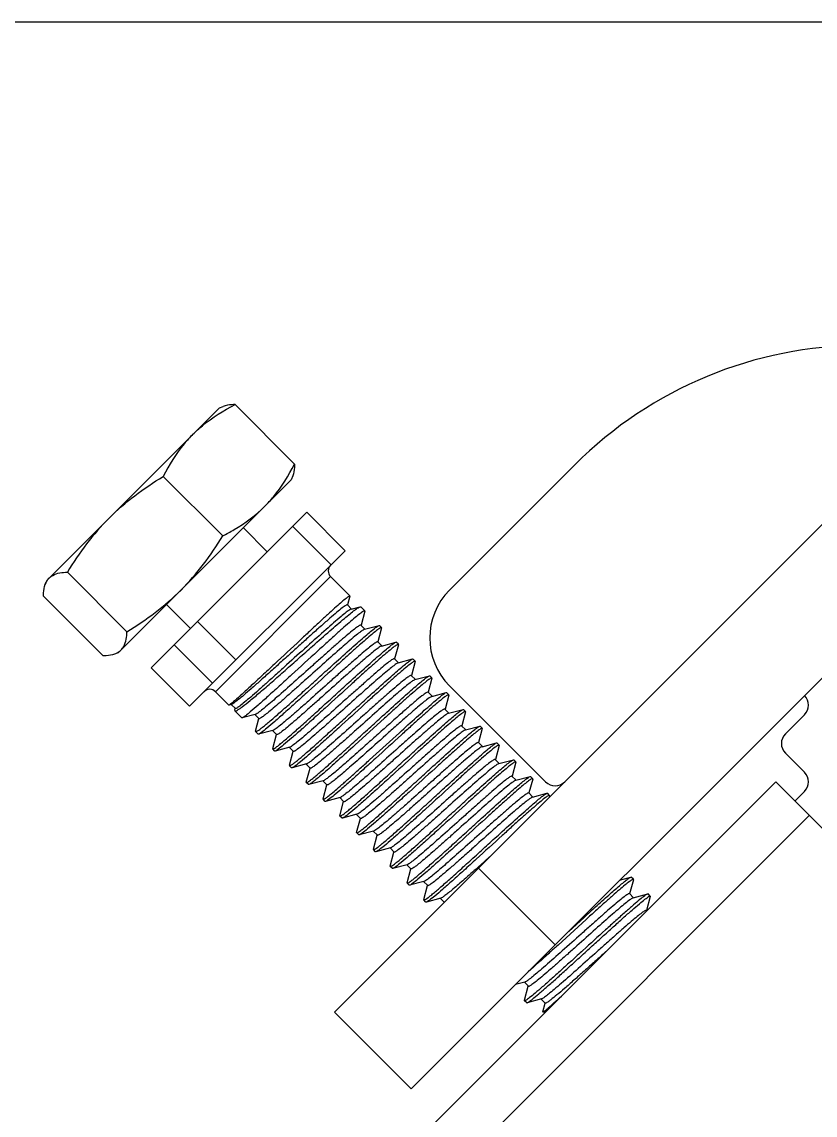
# Model space of a CAD drawing. Extents: x 27938 to 1507990, y 110129 to 923079.
# Drawn here: x 672576 to 673054, y 368879 to 369538 of the extents above; entities that cross this region are included whole.
import ezdxf

# ---------------------------------------------------------------- set-up
doc = ezdxf.new("R2010")
doc.units = 0
doc.header["$LTSCALE"] = 1000
doc.header["$MEASUREMENT"] = 0
doc.layers.add('BZ', color=2, linetype='Continuous')

msp = doc.modelspace()

# ---------------------------------------------------------------- linework, layer by layer
for p, q in [((672591.12, 369201.14), (672695.2, 369305.22)), ((672695.2, 369305.22), (672697.57, 369306.08)), ((672704.64, 369307.15), (672740.5, 369271.3)), ((672909.59, 369270.96), (672833.99, 369195.37)), ((672739.43, 369264.22), (672738.57, 369261.85)), ((673092.95, 369269.29), (672764.59, 368940.93)), ((672634.48, 369157.77), (672738.57, 369261.85)), ((672661.34, 369263.85), (672697.2, 369227.99)), ((672747.84, 369242.22), (672654.12, 369148.49)), ((672747.84, 369242.22), (672770.97, 369219.09)), ((672709.65, 369232.94), (672724.11, 369218.48)), ((672739.39, 369233.77), (672762.52, 369210.64)), ((672677.25, 369125.36), (672770.97, 369219.09)), ((672603.6, 369206.11), (672639.46, 369170.26)), ((672591.12, 369201.14), (672590.25, 369198.77)), ((672762.27, 369203.45), (672692.89, 369134.06)), ((672773.89, 369191.84), (672762.27, 369203.45)), ((672589.18, 369191.69), (672625.04, 369155.83)), ((672773.9, 369191.69), (672772.46, 369186.35)), ((672773.9, 369191.69), (672773.89, 369191.84)), ((672663.4, 369186.68), (672677.85, 369172.22)), ((672772.37, 369186.37), (672774.83, 369183.91)), ((672774.63, 369183.86), (672780.08, 369185.31)), ((672780.08, 369185.31), (672780.44, 369185.28)), ((672782.86, 369182.86), (672780.44, 369185.28)), ((672782.88, 369182.62), (672780.61, 369174.2)), ((672782.88, 369182.62), (672782.86, 369182.86)), ((672810.85, 368894.67), (673100.01, 369183.83)), ((672682, 369176.37), (672705.13, 369153.24)), ((672780.52, 369174.22), (672782.98, 369171.77)), ((672782.77, 369171.71), (672791.47, 369174.03)), ((672792.99, 369172.5), (672790.73, 369164.07)), ((672791.47, 369174.03), (672791.71, 369174.01)), ((672792.98, 369172.75), (672791.71, 369174.01)), ((672792.99, 369172.5), (672792.98, 369172.75)), ((672668, 369162.37), (672691.13, 369139.24)), ((672790.64, 369164.1), (672793.09, 369161.64)), ((672792.88, 369161.59), (672801.59, 369163.91)), ((672803.11, 369162.38), (672800.85, 369153.95)), ((672801.59, 369163.91), (672801.83, 369163.89)), ((672803.1, 369162.63), (672801.83, 369163.89)), ((672803.11, 369162.38), (672803.1, 369162.63)), ((672632.12, 369156.91), (672634.48, 369157.77)), ((672800.76, 369153.98), (672803.21, 369151.52)), ((672803, 369151.47), (672811.71, 369153.79)), ((672813.23, 369152.26), (672810.97, 369143.83)), ((672811.71, 369153.79), (672811.95, 369153.77)), ((672813.22, 369152.51), (672811.95, 369153.77)), ((672813.23, 369152.26), (672813.22, 369152.51)), ((672654.12, 369148.49), (672677.25, 369125.36)), ((672810.88, 369143.86), (672813.33, 369141.4)), ((672813.12, 369141.35), (672821.83, 369143.67)), ((672823.35, 369142.15), (672821.09, 369133.71)), ((672821.83, 369143.67), (672822.07, 369143.65)), ((672823.33, 369142.39), (672822.07, 369143.65)), ((672823.35, 369142.15), (672823.33, 369142.39)), ((672700.92, 369126.02), (672692.89, 369134.06)), ((672821, 369133.74), (672823.45, 369131.29)), ((672823.24, 369131.23), (672831.95, 369133.55)), ((672831.95, 369133.55), (672832.19, 369133.53)), ((672833.45, 369132.27), (672832.19, 369133.53)), ((672833.99, 369137.55), (672891.82, 369079.72)), ((672701.02, 369126.02), (672700.92, 369126.02)), ((672702.55, 369126.43), (672701.02, 369126.02)), ((672704.83, 369123.92), (672702.36, 369126.38)), ((672833.47, 369132.03), (672831.21, 369123.59)), ((672833.47, 369132.03), (672833.45, 369132.27)), ((672704.47, 369122.9), (672704.75, 369123.94)), ((672704.47, 369122.9), (672704.5, 369122.44)), ((672708.71, 369118.23), (672704.5, 369122.44)), ((672716.8, 369120.34), (672708.91, 369118.22)), ((672719.04, 369117.83), (672716.59, 369120.28)), ((672831.12, 369123.62), (672833.57, 369121.17)), ((672833.36, 369121.11), (672833.23, 369121.07)), ((672833.36, 369121.11), (672842.07, 369123.43)), ((672843.59, 369121.91), (672841.33, 369113.48)), ((672842.07, 369123.43), (672842.31, 369123.41)), ((672843.57, 369122.15), (672842.31, 369123.41)), ((672843.59, 369121.91), (672843.57, 369122.15)), ((673047.94, 369120.2), (673036.38, 369108.63)), ((672708.91, 369118.22), (672708.71, 369118.23)), ((672716.94, 369110.28), (672718.95, 369117.85)), ((672794.83, 369118.16), (672776.89, 369101.83)), ((672841.24, 369113.5), (672843.69, 369111.05)), ((672843.48, 369110.99), (672852.19, 369113.31)), ((672852.19, 369113.31), (672852.43, 369113.29)), ((672853.69, 369112.03), (672852.43, 369113.29)), ((672716.94, 369110.28), (672716.96, 369109.98)), ((672718.53, 369108.42), (672716.96, 369109.98)), ((672727.47, 369110.73), (672718.77, 369108.4)), ((672729.71, 369108.22), (672727.26, 369110.68)), ((672727.37, 369099.8), (672729.62, 369108.25)), ((672785.75, 369092.98), (672803.69, 369109.3)), ((672853.71, 369111.79), (672851.45, 369103.36)), ((672853.71, 369111.79), (672853.69, 369112.03)), ((672727.37, 369099.8), (672727.39, 369099.56)), ((672728.65, 369098.3), (672727.39, 369099.56)), ((672737.58, 369100.61), (672728.89, 369098.28)), ((672739.83, 369098.1), (672737.37, 369100.56)), ((672737.78, 369100.68), (672737.58, 369100.61)), ((672851.35, 369103.38), (672853.81, 369100.93)), ((672853.6, 369100.87), (672862.31, 369103.19)), ((672863.83, 369101.67), (672861.57, 369093.24)), ((672862.31, 369103.19), (672862.55, 369103.17)), ((672863.81, 369101.91), (672862.55, 369103.17)), ((672863.83, 369101.67), (672863.81, 369101.91)), ((672728.89, 369098.28), (672728.65, 369098.3)), ((672737.49, 369089.68), (672739.74, 369098.13)), ((672861.47, 369093.26), (672863.93, 369090.81)), ((672863.72, 369090.75), (672872.43, 369093.07)), ((672872.43, 369093.07), (672872.67, 369093.05)), ((672873.93, 369091.79), (672872.67, 369093.05)), ((673036.38, 369097.07), (673047.94, 369085.5)), ((672737.49, 369089.68), (672737.51, 369089.44)), ((672738.77, 369088.18), (672737.51, 369089.44)), ((672739.01, 369088.16), (672738.77, 369088.18)), ((672747.7, 369090.49), (672739.01, 369088.16)), ((672749.95, 369087.99), (672747.49, 369090.44)), ((672747.61, 369079.56), (672749.86, 369088.01)), ((672873.95, 369091.55), (672871.68, 369083.12)), ((672873.95, 369091.55), (672873.93, 369091.79)), ((670453.31, 366502.44), (673030.58, 369079.7)), ((672757.82, 369080.38), (672749.13, 369078.04)), ((672760.07, 369077.87), (672757.61, 369080.32)), ((672871.59, 369083.14), (672874.05, 369080.69)), ((672873.84, 369080.63), (672882.55, 369082.95)), ((672884.07, 369081.43), (672881.8, 369073)), ((672882.55, 369082.95), (672882.79, 369082.93)), ((672884.05, 369081.67), (672882.79, 369082.93)), ((673267.66, 368842.63), (673030.58, 369079.7)), ((672747.61, 369079.56), (672747.62, 369079.32)), ((672748.89, 369078.06), (672747.62, 369079.32)), ((672749.13, 369078.04), (672748.89, 369078.06)), ((672757.73, 369069.44), (672759.97, 369077.89)), ((673047.94, 369073.94), (673042.14, 369068.14)), ((672757.73, 369069.44), (672757.74, 369069.2)), ((672759.01, 369067.94), (672757.74, 369069.2)), ((672759.25, 369067.92), (672759.01, 369067.94)), ((672767.94, 369070.26), (672759.25, 369067.92)), ((672770.18, 369067.75), (672767.73, 369070.2)), ((672767.85, 369059.32), (672770.09, 369067.77)), ((672881.71, 369073.02), (672884.17, 369070.57)), ((672883.96, 369070.51), (672883.69, 369070.42)), ((672883.96, 369070.51), (672892.67, 369072.83)), ((672892.67, 369072.83), (672892.91, 369072.82)), ((672894.17, 369071.55), (672892.91, 369072.82)), ((672894.19, 369071.31), (672893.9, 369070.24)), ((672894.19, 369071.31), (672894.17, 369071.55)), ((672778.06, 369060.14), (672769.37, 369057.8)), ((672780.3, 369057.63), (672777.85, 369060.08)), ((670473.55, 366482.2), (673050.82, 369059.47)), ((672767.85, 369059.32), (672767.86, 369059.08)), ((672769.12, 369057.82), (672767.86, 369059.08)), ((672769.37, 369057.8), (672769.12, 369057.82)), ((672777.96, 369049.2), (672780.21, 369057.65)), ((672777.96, 369049.2), (672777.98, 369048.96)), ((672779.24, 369047.7), (672777.98, 369048.96)), ((672779.49, 369047.68), (672779.24, 369047.7)), ((672788.18, 369050.02), (672779.49, 369047.68)), ((672790.42, 369047.51), (672787.97, 369049.96)), ((672788.08, 369039.08), (672790.33, 369047.53)), ((672788.08, 369039.08), (672788.1, 369038.84)), ((672789.36, 369037.58), (672788.1, 369038.84)), ((672789.61, 369037.56), (672789.36, 369037.58)), ((672798.3, 369039.9), (672789.61, 369037.56)), ((672800.54, 369037.39), (672798.09, 369039.84)), ((672798.2, 369028.97), (672800.45, 369037.41)), ((672798.54, 369039.99), (672798.3, 369039.9)), ((672798.2, 369028.97), (672798.22, 369028.72)), ((672799.48, 369027.46), (672798.22, 369028.72)), ((672799.72, 369027.45), (672799.48, 369027.46)), ((672808.42, 369029.78), (672799.72, 369027.45)), ((672810.66, 369027.27), (672808.21, 369029.72)), ((672808.32, 369018.85), (672810.57, 369027.29)), ((672897.58, 368981.4), (672851.32, 369027.66)), ((672936.66, 369020.48), (672937.9, 369020.81)), ((672937.9, 369020.81), (672943.26, 369022.24)), ((672944.78, 369020.72), (672942.52, 369012.28)), ((672943.26, 369022.24), (672943.5, 369022.22)), ((672944.76, 369020.96), (672943.5, 369022.22)), ((672944.78, 369020.72), (672944.76, 369020.96)), ((672808.32, 369018.85), (672808.34, 369018.61)), ((672809.6, 369017.34), (672808.34, 369018.61)), ((672809.84, 369017.33), (672809.6, 369017.34)), ((672818.54, 369019.66), (672809.84, 369017.33)), ((672820.78, 369017.15), (672818.33, 369019.6)), ((672818.44, 369008.73), (672820.69, 369017.18)), ((672818.44, 369008.73), (672818.46, 369008.49)), ((672819.72, 369007.22), (672818.46, 369008.49)), ((672819.96, 369007.21), (672819.72, 369007.22)), ((672828.66, 369009.54), (672819.96, 369007.21)), ((672830.8, 369007.14), (672828.45, 369009.48)), ((672942.43, 369012.31), (672944.88, 369009.86)), ((672944.67, 369009.8), (672953.38, 369012.12)), ((672954.9, 369010.6), (672952.64, 369002.16)), ((672953.38, 369012.12), (672953.22, 369012.06)), ((672953.62, 369012.1), (672953.38, 369012.12)), ((672954.88, 369010.84), (672953.62, 369012.1)), ((672954.88, 369010.84), (672954.9, 369010.6)), ((672916.26, 368996.73), (672899.35, 368981.33)), ((672905.76, 368989.58), (672915, 368997.99)), ((672899.35, 368981.33), (672898.4, 368980.47)), ((672879.25, 368958.95), (672873.61, 368957.43)), ((672881.5, 368956.44), (672879.04, 368958.89)), ((672879.16, 368948.01), (672881.4, 368956.46)), ((672879.17, 368947.77), (672879.16, 368948.01)), ((672889.37, 368948.83), (672880.68, 368946.49)), ((672891.61, 368946.32), (672889.16, 368948.77)), ((672889.57, 368948.9), (672889.37, 368948.83)), ((672880.44, 368946.51), (672879.17, 368947.77)), ((672880.44, 368946.51), (672880.68, 368946.49)), ((672890.12, 368941.05), (672891.52, 368946.34)), ((672810.85, 368894.67), (672764.59, 368940.93)), ((672890.12, 368941.05), (672890.17, 368940.93)), ((672891.8, 368940.93), (672890.17, 368940.93))]:
    msp.add_line(p, q)
for centre, radius, start, end in [((673083.06, 369097.49), 245.33, 90.00863, 135), ((672765.74, 369206.92), 4.91, 135, 225), ((672862.9, 369166.46), 40.89, 135, 225), ((672689.42, 369130.59), 4.91, 45, 135), ((673042.16, 369125.98), 8.18, 315, 45), ((673042.16, 369102.85), 8.18, 135, 225), ((672897.6, 369085.5), 8.18, 225, 315), ((673042.16, 369079.72), 8.18, 315, 45), ((669916.11, 372319.76), 4410.06, 311.71931, 311.84456), ((674786.63, 366938.83), 2782.65, 132.07356, 132.2686)]:
    msp.add_arc(centre, radius, start, end)
for points, knots in [([(672679.24, 369289.26), (672681.06, 369291.08), (672688.75, 369298.08), (672697.69, 369303.6), (672704.64, 369307.15)], [0, 0, 0, 0, 0.248254, 1, 1, 1, 1]), ([(672704.64, 369307.15), (672703.99, 369307.15), (672701.58, 369307.05), (672699.16, 369306.66), (672697.5, 369306.06)], [0, 0, 0, 0, 0.270862, 1, 1, 1, 1]), ([(672679.24, 369289.26), (672677.41, 369287.43), (672670.41, 369279.74), (672664.89, 369270.8), (672661.34, 369263.85)], [0, 0, 0, 0, 0.248254, 1, 1, 1, 1]), ([(672722.6, 369245.89), (672724.43, 369247.71), (672731.43, 369255.4), (672736.95, 369264.34), (672740.5, 369271.3)], [0, 0, 0, 0, 0.248254, 1, 1, 1, 1]), ([(672740.5, 369271.3), (672740.49, 369270.64), (672740.4, 369268.23), (672740.01, 369265.81), (672739.41, 369264.16)], [0, 0, 0, 0, 0.270862, 1, 1, 1, 1]), ([(672697.2, 369227.99), (672699.53, 369229.18), (672708.65, 369234.14), (672717.12, 369240.4), (672722.6, 369245.89)], [0, 0, 0, 0, 0.25305, 1, 1, 1, 1]), ([(672592.64, 369202.66), (672593.25, 369203.27), (672596.43, 369205.62), (672600.57, 369206.07), (672603.6, 369206.11)], [0, 0, 0, 0, 0.22235, 1, 1, 1, 1]), ([(672589.18, 369191.69), (672589.19, 369192.34), (672589.29, 369194.75), (672589.68, 369197.18), (672590.28, 369198.83)], [0, 0, 0, 0, 0.270862, 1, 1, 1, 1]), ([(672590.28, 369198.83), (672590.41, 369199.2), (672590.98, 369200.59), (672591.85, 369201.87), (672592.64, 369202.66)], [0, 0, 0, 0, 0.261173, 1, 1, 1, 1]), ([(672773.89, 369191.84), (672773.83, 369191.89), (672773.53, 369191.77), (672773.13, 369191.52), (672772.41, 369191.01), (672771.03, 369189.92), (672768.75, 369187.98), (672765.43, 369185.05), (672761.36, 369181.37), (672756.65, 369177.05), (672751.43, 369172.21), (672747.8, 369168.83), (672745.92, 369167.07)], [0, 0, 0, 0, 0.005961, 0.020019, 0.042763, 0.074169, 0.16218, 0.281779, 0.42973, 0.601989, 0.793845, 1, 1, 1, 1]), ([(672772.37, 369186.37), (672772.3, 369186.44), (672771.89, 369186.34), (672771.34, 369186.02), (672770.39, 369185.41), (672768.6, 369184.06), (672765.68, 369181.68), (672761.49, 369178.09), (672756.45, 369173.66), (672750.75, 369168.57), (672744.6, 369163.03), (672738.2, 369157.24), (672731.8, 369151.44), (672725.6, 369145.84), (672719.82, 369140.66), (672714.65, 369136.08), (672710.26, 369132.29), (672706.8, 369129.36), (672704.35, 369127.53), (672703.06, 369126.57), (672702.55, 369126.43)], [0, 0, 0, 0, 0.003403, 0.010859, 0.022763, 0.03908, 0.084361, 0.145013, 0.218706, 0.302631, 0.393625, 0.488307, 0.583205, 0.674888, 0.760095, 0.835845, 0.89954, 0.949057, 0.982826, 1, 1, 1, 1]), ([(672751.4, 369161.59), (672754.86, 369164.66), (672761.21, 369170.25), (672768.75, 369176.77), (672773.77, 369180.9), (672776.52, 369183.08), (672778.52, 369184.49), (672779.63, 369185.19), (672780.08, 369185.31)], [0, 0, 0, 0, 0.372718, 0.681061, 0.801832, 0.896452, 0.962849, 1, 1, 1, 1]), ([(672773.82, 369183.46), (672773.08, 369183), (672771.3, 369181.66), (672766.52, 369177.77), (672758.7, 369170.9), (672747.79, 369161.11), (672737.83, 369152.08), (672729.74, 369144.77), (672724.05, 369139.65), (672718.87, 369135.04), (672714.36, 369131.1), (672710.66, 369127.95), (672708.1, 369125.88), (672706.54, 369124.73), (672705.72, 369124.2), (672705.24, 369123.93), (672704.89, 369123.85), (672704.83, 369123.92)], [0, 0, 0, 0, 0.028596, 0.073027, 0.202674, 0.370878, 0.554611, 0.644603, 0.729354, 0.806116, 0.872445, 0.926278, 0.966, 0.980209, 0.990539, 0.997006, 1, 1, 1, 1]), ([(672782.86, 369182.86), (672782.8, 369182.92), (672782.48, 369182.86), (672782.04, 369182.61), (672781.29, 369182.13), (672779.87, 369181.08), (672777.54, 369179.2), (672774.16, 369176.32), (672770.03, 369172.69), (672765.27, 369168.43), (672759.99, 369163.65), (672756.32, 369160.31), (672754.42, 369158.57)], [0, 0, 0, 0, 0.00672, 0.021093, 0.043999, 0.075491, 0.163523, 0.283007, 0.430749, 0.60272, 0.794233, 1, 1, 1, 1]), ([(672774.63, 369183.86), (672774.58, 369183.85), (672774.3, 369183.74), (672774.03, 369183.59), (672773.82, 369183.46)], [0, 0, 0, 0, 0.181453, 1, 1, 1, 1]), ([(672780.52, 369174.22), (672780.46, 369174.28), (672780.12, 369174.23), (672779.29, 369173.79), (672777.56, 369172.59), (672774.91, 369170.48), (672771.39, 369167.53), (672767.14, 369163.87), (672762.3, 369159.6), (672757.01, 369154.9), (672749.58, 369148.26), (672740.54, 369140.14), (672730.75, 369131.46), (672723.8, 369125.44), (672719.6, 369122.11), (672718.05, 369120.98), (672717.41, 369120.62)], [0, 0, 0, 0, 0.003326, 0.010207, 0.036006, 0.077506, 0.133409, 0.201849, 0.280515, 0.366741, 0.457609, 0.640942, 0.80605, 0.931108, 0.973278, 1, 1, 1, 1]), ([(672763.14, 369149.85), (672766.62, 369152.99), (672771.63, 369157.51), (672778.02, 369163.18), (672782.06, 369166.71), (672785.45, 369169.6), (672788.13, 369171.81), (672790.03, 369173.2), (672791.06, 369173.92), (672791.47, 369174.03)], [0, 0, 0, 0, 0.377224, 0.54287, 0.687753, 0.808376, 0.901881, 0.966123, 1, 1, 1, 1]), ([(672792.98, 369172.75), (672792.92, 369172.81), (672792.6, 369172.74), (672791.82, 369172.31), (672790.17, 369171.14), (672787.65, 369169.1), (672784.25, 369166.22), (672780.12, 369162.6), (672775.34, 369158.35), (672770.06, 369153.59), (672766.38, 369150.25), (672764.47, 369148.52)], [0, 0, 0, 0, 0.006764, 0.021168, 0.075586, 0.163643, 0.283139, 0.43087, 0.602811, 0.794278, 1, 1, 1, 1]), ([(672636.01, 369159.29), (672636.62, 369159.9), (672638.97, 369163.09), (672639.42, 369167.23), (672639.46, 369170.26)], [0, 0, 0, 0, 0.22235, 1, 1, 1, 1]), ([(672745.92, 369167.07), (672740.69, 369162.19), (672732.98, 369154.96), (672722.98, 369145.61), (672716.27, 369139.37), (672710.54, 369134.1), (672706.5, 369130.46), (672703.95, 369128.24), (672702.62, 369127.12), (672701.7, 369126.43), (672701.21, 369126.07), (672701.02, 369126.02)], [0, 0, 0, 0, 0.352343, 0.521286, 0.674411, 0.804337, 0.904804, 0.942423, 0.971006, 0.990237, 1, 1, 1, 1]), ([(672781.86, 369171.26), (672781.16, 369170.83), (672779.5, 369169.6), (672775.12, 369166.08), (672768.03, 369159.92), (672758.18, 369151.18), (672749.19, 369143.11), (672741.87, 369136.56), (672736.71, 369131.97), (672731.99, 369127.82), (672727.87, 369124.27), (672724.45, 369121.42), (672721.9, 369119.39), (672720.24, 369118.24), (672719.43, 369117.81), (672719.11, 369117.77), (672719.04, 369117.83)], [0, 0, 0, 0, 0.02987, 0.074864, 0.204049, 0.370755, 0.553129, 0.642736, 0.727349, 0.804209, 0.870824, 0.925059, 0.965214, 0.990129, 0.996773, 1, 1, 1, 1]), ([(672782.77, 369171.71), (672782.71, 369171.7), (672782.39, 369171.58), (672782.1, 369171.41), (672781.86, 369171.26)], [0, 0, 0, 0, 0.180154, 1, 1, 1, 1]), ([(672632.18, 369156.93), (672632.55, 369157.06), (672633.94, 369157.64), (672635.22, 369158.5), (672636.01, 369159.29)], [0, 0, 0, 0, 0.261173, 1, 1, 1, 1]), ([(672704.5, 369122.44), (672704.62, 369122.33), (672705.21, 369122.44), (672706.04, 369122.91), (672707.42, 369123.78), (672710.02, 369125.69), (672714.22, 369129.06), (672720.18, 369134.1), (672727.22, 369140.21), (672735, 369147.06), (672743.13, 369154.27), (672748.64, 369159.16), (672751.4, 369161.59)], [0, 0, 0, 0, 0.007718, 0.024092, 0.050069, 0.085552, 0.183385, 0.312896, 0.467567, 0.639554, 0.820094, 1, 1, 1, 1]), ([(672790.64, 369164.1), (672790.57, 369164.16), (672790.22, 369164.1), (672789.35, 369163.63), (672787.53, 369162.36), (672784.76, 369160.14), (672781.06, 369157.03), (672776.63, 369153.19), (672771.58, 369148.74), (672766.09, 369143.86), (672758.47, 369137.03), (672750.91, 369130.26), (672743.67, 369123.83), (672738.9, 369119.66), (672734.81, 369116.18), (672731.56, 369113.47), (672729.22, 369111.76), (672727.97, 369110.87), (672727.47, 369110.73)], [0, 0, 0, 0, 0.003454, 0.01069, 0.03788, 0.081592, 0.14037, 0.212137, 0.294327, 0.383985, 0.477885, 0.664852, 0.751185, 0.82854, 0.894141, 0.945652, 0.981282, 1, 1, 1, 1]), ([(672792.88, 369161.59), (672792.39, 369161.45), (672791.13, 369160.56), (672788.8, 369158.85), (672785.54, 369156.15), (672781.46, 369152.67), (672776.69, 369148.49), (672769.44, 369142.07), (672761.89, 369135.3), (672754.26, 369128.47), (672748.78, 369123.59), (672743.73, 369119.14), (672739.29, 369115.29), (672735.59, 369112.18), (672732.82, 369109.96), (672731, 369108.69), (672730.13, 369108.22), (672729.78, 369108.16), (672729.71, 369108.22)], [0, 0, 0, 0, 0.01868, 0.054279, 0.105765, 0.171349, 0.248696, 0.335028, 0.522011, 0.615926, 0.705601, 0.787808, 0.859593, 0.918386, 0.962109, 0.989307, 0.996546, 1, 1, 1, 1]), ([(672773.33, 369139.66), (672776.8, 369142.82), (672781.8, 369147.35), (672788.18, 369153.04), (672792.21, 369156.58), (672795.6, 369159.47), (672798.27, 369161.69), (672800.17, 369163.08), (672801.19, 369163.8), (672801.59, 369163.91)], [0, 0, 0, 0, 0.377469, 0.543191, 0.688109, 0.808726, 0.902172, 0.966298, 1, 1, 1, 1]), ([(672803.1, 369162.63), (672803.04, 369162.69), (672802.72, 369162.62), (672802.27, 369162.37), (672801.52, 369161.9), (672800.1, 369160.85), (672797.76, 369158.97), (672794.37, 369156.1), (672790.24, 369152.48), (672785.46, 369148.23), (672780.17, 369143.47), (672776.49, 369140.13), (672774.59, 369138.4)], [0, 0, 0, 0, 0.006769, 0.021177, 0.044114, 0.075625, 0.163681, 0.283172, 0.430898, 0.602836, 0.794292, 1, 1, 1, 1]), ([(672625.04, 369155.83), (672625.69, 369155.84), (672628.1, 369155.94), (672630.52, 369156.33), (672632.18, 369156.93)], [0, 0, 0, 0, 0.270862, 1, 1, 1, 1]), ([(672754.42, 369158.57), (672749.2, 369153.81), (672741.49, 369146.73), (672731.49, 369137.59), (672724.73, 369131.46), (672718.93, 369126.27), (672714.8, 369122.68), (672712.15, 369120.48), (672710.73, 369119.36), (672709.7, 369118.64), (672709.13, 369118.28), (672708.91, 369118.22)], [0, 0, 0, 0, 0.348378, 0.515751, 0.667951, 0.797828, 0.899283, 0.937823, 0.967619, 0.988371, 1, 1, 1, 1]), ([(672800.76, 369153.98), (672800.69, 369154.04), (672800.35, 369153.99), (672799.49, 369153.53), (672797.72, 369152.29), (672795.01, 369150.13), (672791.4, 369147.1), (672787.06, 369143.34), (672782.11, 369138.98), (672776.72, 369134.19), (672769.2, 369127.46), (672760.11, 369119.32), (672751.51, 369111.69), (672745.55, 369106.58), (672742.19, 369103.78), (672739.71, 369101.88), (672738.34, 369100.91), (672737.78, 369100.68)], [0, 0, 0, 0, 0.0034, 0.010481, 0.037064, 0.079814, 0.137351, 0.207694, 0.288393, 0.376621, 0.469285, 0.654869, 0.819322, 0.88628, 0.93982, 0.978116, 1, 1, 1, 1]), ([(672783.45, 369129.54), (672786.92, 369132.7), (672791.92, 369137.23), (672798.3, 369142.92), (672802.33, 369146.46), (672805.72, 369149.35), (672808.39, 369151.57), (672810.28, 369152.96), (672811.31, 369153.68), (672811.71, 369153.79)], [0, 0, 0, 0, 0.377471, 0.543199, 0.68812, 0.808735, 0.902176, 0.966298, 1, 1, 1, 1]), ([(672813.22, 369152.51), (672813.16, 369152.57), (672812.84, 369152.51), (672812.06, 369152.08), (672810.41, 369150.9), (672807.89, 369148.86), (672804.49, 369145.98), (672800.36, 369142.37), (672795.58, 369138.11), (672790.29, 369133.35), (672786.61, 369130.01), (672784.71, 369128.28)], [0, 0, 0, 0, 0.006751, 0.021138, 0.075529, 0.163569, 0.283057, 0.430793, 0.602755, 0.79425, 1, 1, 1, 1]), ([(672716.96, 369109.98), (672717.06, 369109.88), (672717.63, 369110.08), (672718.4, 369110.54), (672719.74, 369111.47), (672721.42, 369112.79), (672723.53, 369114.51), (672727.08, 369117.49), (672732.27, 369122.02), (672739.22, 369128.21), (672746.91, 369135.14), (672754.97, 369142.44), (672760.42, 369147.38), (672763.14, 369149.85)], [0, 0, 0, 0, 0.006963, 0.023033, 0.048864, 0.084278, 0.128882, 0.182131, 0.311785, 0.466682, 0.638948, 0.819791, 1, 1, 1, 1]), ([(672764.47, 369148.52), (672759.27, 369143.79), (672751.57, 369136.76), (672741.58, 369127.69), (672734.82, 369121.61), (672728.99, 369116.44), (672724.36, 369112.48), (672721.33, 369110), (672719.62, 369108.82), (672719.01, 369108.46), (672718.77, 369108.4)], [0, 0, 0, 0, 0.34673, 0.51345, 0.665272, 0.795129, 0.896992, 0.966206, 0.987594, 1, 1, 1, 1]), ([(672802.23, 369151.1), (672801.56, 369150.69), (672799.96, 369149.52), (672795.69, 369146.11), (672788.72, 369140.07), (672778.98, 369131.44), (672770.06, 369123.43), (672762.76, 369116.9), (672757.59, 369112.31), (672752.86, 369108.16), (672748.72, 369104.59), (672745.29, 369101.72), (672742.71, 369099.68), (672741.03, 369098.51), (672740.22, 369098.09), (672739.89, 369098.04), (672739.83, 369098.1)], [0, 0, 0, 0, 0.028607, 0.072452, 0.199893, 0.36582, 0.548462, 0.638549, 0.723814, 0.801433, 0.868843, 0.923828, 0.964605, 0.989945, 0.99671, 1, 1, 1, 1]), ([(672803, 369151.47), (672802.95, 369151.45), (672802.68, 369151.36), (672802.43, 369151.22), (672802.23, 369151.1)], [0, 0, 0, 0, 0.185393, 1, 1, 1, 1]), ([(672727.39, 369099.56), (672727.48, 369099.46), (672728.04, 369099.7), (672728.78, 369100.16), (672730.1, 369101.11), (672731.76, 369102.44), (672733.86, 369104.18), (672737.38, 369107.18), (672742.55, 369111.74), (672749.47, 369117.96), (672757.14, 369124.91), (672765.17, 369132.24), (672770.61, 369137.19), (672773.33, 369139.66)], [0, 0, 0, 0, 0.006649, 0.022591, 0.048358, 0.08374, 0.128335, 0.181594, 0.311309, 0.466309, 0.638694, 0.819661, 1, 1, 1, 1]), ([(672810.88, 369143.86), (672810.81, 369143.92), (672810.47, 369143.87), (672809.64, 369143.43), (672807.9, 369142.21), (672805.24, 369140.1), (672801.7, 369137.13), (672797.43, 369133.44), (672792.56, 369129.16), (672787.26, 369124.45), (672779.82, 369117.79), (672770.79, 369109.7), (672762.21, 369102.08), (672756.21, 369096.91), (672752.75, 369094.02), (672750.16, 369092), (672748.69, 369090.96), (672748.09, 369090.65)], [0, 0, 0, 0, 0.003357, 0.010314, 0.036413, 0.078396, 0.134939, 0.204143, 0.283646, 0.370725, 0.462392, 0.646848, 0.81189, 0.879926, 0.93509, 0.975533, 1, 1, 1, 1]), ([(672812.59, 369141.12), (672811.96, 369140.77), (672810.45, 369139.68), (672807.77, 369137.58), (672804.27, 369134.64), (672798.24, 369129.43), (672789.67, 369121.82), (672780.68, 369113.76), (672773.3, 369107.16), (672768.04, 369102.49), (672763.23, 369098.26), (672759.02, 369094.62), (672755.51, 369091.69), (672752.89, 369089.6), (672751.17, 369088.41), (672750.35, 369087.97), (672750.01, 369087.92), (672749.95, 369087.99)], [0, 0, 0, 0, 0.026094, 0.067879, 0.124054, 0.192759, 0.358157, 0.5419, 0.632944, 0.719307, 0.798065, 0.866559, 0.922485, 0.963991, 0.989789, 0.996669, 1, 1, 1, 1]), ([(672793.57, 369119.42), (672797.04, 369122.58), (672802.04, 369127.11), (672808.42, 369132.8), (672812.45, 369136.34), (672815.84, 369139.23), (672818.51, 369141.45), (672820.4, 369142.84), (672821.43, 369143.56), (672821.83, 369143.67)], [0, 0, 0, 0, 0.377474, 0.5432, 0.688119, 0.808732, 0.902174, 0.966298, 1, 1, 1, 1]), ([(672823.33, 369142.39), (672823.27, 369142.45), (672822.95, 369142.38), (672822.51, 369142.14), (672821.76, 369141.66), (672820.33, 369140.61), (672818, 369138.73), (672814.61, 369135.86), (672810.48, 369132.24), (672805.7, 369127.99), (672800.41, 369123.23), (672796.73, 369119.89), (672794.83, 369118.16)], [0, 0, 0, 0, 0.00677, 0.021179, 0.044118, 0.075631, 0.163692, 0.283187, 0.430912, 0.602844, 0.794295, 1, 1, 1, 1]), ([(672813.12, 369141.35), (672813.09, 369141.34), (672812.9, 369141.28), (672812.73, 369141.19), (672812.59, 369141.12)], [0, 0, 0, 0, 0.197861, 1, 1, 1, 1]), ([(672774.59, 369138.4), (672769.38, 369133.67), (672761.69, 369126.64), (672751.7, 369117.57), (672744.94, 369111.49), (672739.11, 369106.33), (672734.48, 369102.36), (672731.45, 369099.88), (672729.73, 369098.7), (672729.13, 369098.35), (672728.89, 369098.28)], [0, 0, 0, 0, 0.346741, 0.513465, 0.665282, 0.795135, 0.896996, 0.966208, 0.987595, 1, 1, 1, 1]), ([(672821, 369133.74), (672820.91, 369133.83), (672820.42, 369133.68), (672819.75, 369133.28), (672818.59, 369132.5), (672816.41, 369130.83), (672812.86, 369127.91), (672807.83, 369123.57), (672801.87, 369118.32), (672795.29, 369112.46), (672788.42, 369106.3), (672783.76, 369102.14), (672781.44, 369100.07)], [0, 0, 0, 0, 0.007187, 0.023409, 0.049389, 0.084973, 0.183182, 0.313164, 0.468251, 0.640433, 0.820786, 1, 1, 1, 1]), ([(672803.69, 369109.3), (672807.16, 369112.46), (672812.16, 369116.99), (672818.54, 369122.68), (672822.57, 369126.22), (672825.96, 369129.12), (672828.63, 369131.33), (672830.52, 369132.72), (672831.55, 369133.44), (672831.95, 369133.55)], [0, 0, 0, 0, 0.377469, 0.543192, 0.688111, 0.808729, 0.902174, 0.966298, 1, 1, 1, 1]), ([(672737.51, 369089.44), (672737.6, 369089.34), (672738.16, 369089.58), (672738.9, 369090.04), (672740.22, 369091), (672741.89, 369092.32), (672743.98, 369094.06), (672747.5, 369097.07), (672752.67, 369101.62), (672759.59, 369107.84), (672767.26, 369114.8), (672775.29, 369122.12), (672780.73, 369127.07), (672783.45, 369129.54)], [0, 0, 0, 0, 0.006666, 0.022627, 0.048408, 0.083802, 0.128405, 0.181668, 0.311381, 0.466366, 0.638733, 0.819684, 1, 1, 1, 1]), ([(672784.71, 369128.28), (672779.5, 369123.55), (672771.81, 369116.53), (672761.82, 369107.45), (672755.06, 369101.37), (672749.23, 369096.21), (672744.6, 369092.24), (672741.57, 369089.76), (672739.85, 369088.58), (672739.25, 369088.23), (672739.01, 369088.16)], [0, 0, 0, 0, 0.346731, 0.513454, 0.665274, 0.795126, 0.896989, 0.966206, 0.987594, 1, 1, 1, 1]), ([(672823.24, 369131.23), (672822.64, 369131.07), (672821.11, 369129.92), (672818.25, 369127.78), (672814.23, 369124.37), (672809.21, 369120.04), (672803.42, 369114.93), (672794.92, 369107.35), (672788.39, 369101.48), (672783.97, 369097.54)], [0, 0, 0, 0, 0.036102, 0.107011, 0.209882, 0.340038, 0.491461, 0.657121, 1, 1, 1, 1]), ([(672833.45, 369132.27), (672833.39, 369132.33), (672833.07, 369132.27), (672832.3, 369131.84), (672830.65, 369130.66), (672828.13, 369128.62), (672824.73, 369125.74), (672820.6, 369122.13), (672815.82, 369117.87), (672810.53, 369113.11), (672806.85, 369109.77), (672804.95, 369108.04)], [0, 0, 0, 0, 0.006764, 0.021166, 0.075581, 0.163632, 0.283123, 0.430854, 0.602802, 0.794275, 1, 1, 1, 1]), ([(672717.41, 369120.62), (672717.35, 369120.59), (672717.15, 369120.48), (672716.95, 369120.38), (672716.8, 369120.34)], [0, 0, 0, 0, 0.308118, 1, 1, 1, 1]), ([(672747.62, 369079.32), (672747.72, 369079.22), (672748.28, 369079.46), (672749.01, 369079.92), (672750.34, 369080.88), (672752, 369082.2), (672754.1, 369083.94), (672757.62, 369086.95), (672762.79, 369091.5), (672769.71, 369097.72), (672777.38, 369104.68), (672785.41, 369112), (672790.85, 369116.95), (672793.57, 369119.42)], [0, 0, 0, 0, 0.006653, 0.022601, 0.048372, 0.083758, 0.128357, 0.181617, 0.311328, 0.466323, 0.638705, 0.819669, 1, 1, 1, 1]), ([(672831.12, 369123.62), (672831.05, 369123.68), (672830.73, 369123.64), (672829.92, 369123.21), (672828.25, 369122.06), (672825.7, 369120.03), (672822.29, 369117.19), (672818.18, 369113.65), (672813.48, 369109.52), (672808.34, 369104.95), (672801.07, 369098.46), (672792.17, 369090.47), (672782.43, 369081.84), (672775.44, 369075.77), (672771.13, 369072.31), (672769.5, 369071.11), (672768.81, 369070.69)], [0, 0, 0, 0, 0.003275, 0.01, 0.035178, 0.075698, 0.130349, 0.197374, 0.27459, 0.359464, 0.449211, 0.631458, 0.797569, 0.925917, 0.970495, 1, 1, 1, 1]), ([(672833.23, 369121.07), (672832.69, 369120.86), (672831.35, 369119.92), (672828.91, 369118.08), (672825.58, 369115.3), (672821.45, 369111.76), (672816.66, 369107.57), (672809.43, 369101.16), (672801.93, 369094.43), (672794.37, 369087.67), (672788.96, 369082.85), (672783.98, 369078.46), (672779.61, 369074.68), (672775.97, 369071.63), (672773.24, 369069.45), (672771.46, 369068.2), (672770.6, 369067.74), (672770.25, 369067.68), (672770.18, 369067.75)], [0, 0, 0, 0, 0.02094, 0.058446, 0.111386, 0.177943, 0.255788, 0.342174, 0.52817, 0.621201, 0.709853, 0.790993, 0.861757, 0.919661, 0.962695, 0.989457, 0.996584, 1, 1, 1, 1]), ([(672813.81, 369099.18), (672817.28, 369102.34), (672822.28, 369106.87), (672828.66, 369112.56), (672832.69, 369116.1), (672836.08, 369119), (672838.74, 369121.21), (672840.64, 369122.6), (672841.67, 369123.32), (672842.07, 369123.43)], [0, 0, 0, 0, 0.377475, 0.543203, 0.688123, 0.808736, 0.902176, 0.966298, 1, 1, 1, 1]), ([(672843.57, 369122.15), (672843.51, 369122.21), (672843.19, 369122.15), (672842.42, 369121.72), (672840.77, 369120.54), (672838.25, 369118.5), (672834.85, 369115.62), (672830.72, 369112.01), (672825.94, 369107.76), (672820.65, 369102.99), (672816.97, 369099.65), (672815.07, 369097.92)], [0, 0, 0, 0, 0.006753, 0.021141, 0.075535, 0.163578, 0.283068, 0.430803, 0.602762, 0.794253, 1, 1, 1, 1]), ([(672841.24, 369113.5), (672841.17, 369113.57), (672840.81, 369113.51), (672839.94, 369113.04), (672838.13, 369111.76), (672835.36, 369109.54), (672831.66, 369106.44), (672827.22, 369102.59), (672822.17, 369098.14), (672816.69, 369093.26), (672809.06, 369086.43), (672801.51, 369079.66), (672794.26, 369073.24), (672789.49, 369069.07), (672785.41, 369065.58), (672782.15, 369062.88), (672779.82, 369061.16), (672778.56, 369060.27), (672778.06, 369060.14)], [0, 0, 0, 0, 0.003453, 0.010691, 0.037881, 0.081592, 0.14037, 0.212138, 0.294327, 0.383985, 0.477885, 0.664851, 0.751185, 0.82854, 0.894141, 0.945651, 0.981282, 1, 1, 1, 1]), ([(672823.92, 369089.07), (672827.4, 369092.22), (672832.4, 369096.75), (672838.78, 369102.44), (672842.81, 369105.98), (672846.19, 369108.88), (672848.86, 369111.09), (672850.76, 369112.49), (672851.78, 369113.2), (672852.19, 369113.31)], [0, 0, 0, 0, 0.377472, 0.543197, 0.688115, 0.808729, 0.902174, 0.966298, 1, 1, 1, 1]), ([(672718.77, 369108.4), (672718.72, 369108.39), (672718.64, 369108.37), (672718.55, 369108.39), (672718.53, 369108.42)], [0, 0, 0, 0, 0.601135, 1, 1, 1, 1]), ([(672804.95, 369108.04), (672799.74, 369103.31), (672792.05, 369096.29), (672782.06, 369087.21), (672775.3, 369081.13), (672769.47, 369075.97), (672764.84, 369072), (672761.8, 369069.52), (672760.09, 369068.34), (672759.49, 369067.99), (672759.25, 369067.92)], [0, 0, 0, 0, 0.346742, 0.513466, 0.665282, 0.795133, 0.896995, 0.966208, 0.987595, 1, 1, 1, 1]), ([(672843.48, 369110.99), (672842.98, 369110.86), (672841.72, 369109.97), (672839.39, 369108.26), (672836.14, 369105.55), (672832.05, 369102.07), (672827.29, 369097.9), (672820.04, 369091.47), (672812.48, 369084.7), (672804.86, 369077.87), (672799.37, 369072.99), (672794.32, 369068.54), (672789.88, 369064.69), (672786.18, 369061.59), (672783.41, 369059.37), (672781.6, 369058.09), (672780.73, 369057.62), (672780.37, 369057.56), (672780.3, 369057.63)], [0, 0, 0, 0, 0.01868, 0.054278, 0.105765, 0.171349, 0.248696, 0.335028, 0.522011, 0.615926, 0.705601, 0.787809, 0.859594, 0.918387, 0.96211, 0.989307, 0.996546, 1, 1, 1, 1]), ([(672853.69, 369112.03), (672853.63, 369112.09), (672853.31, 369112.03), (672852.86, 369111.78), (672852.12, 369111.31), (672850.69, 369110.26), (672848.35, 369108.38), (672844.97, 369105.5), (672840.83, 369101.89), (672836.06, 369097.63), (672830.77, 369092.87), (672827.09, 369089.53), (672825.19, 369087.8)], [0, 0, 0, 0, 0.006772, 0.021184, 0.044125, 0.07564, 0.163702, 0.283197, 0.430921, 0.602852, 0.794299, 1, 1, 1, 1]), ([(672776.89, 369101.83), (672773.48, 369098.73), (672768.56, 369094.28), (672762.29, 369088.69), (672758.34, 369085.22), (672755.02, 369082.39), (672752.4, 369080.22), (672750.53, 369078.85), (672749.53, 369078.15), (672749.13, 369078.04)], [0, 0, 0, 0, 0.37799, 0.543633, 0.688373, 0.808786, 0.902082, 0.966176, 1, 1, 1, 1]), ([(672781.44, 369100.07), (672778.58, 369097.51), (672773.34, 369092.86), (672767.12, 369087.45), (672762.99, 369084.02), (672760.73, 369082.21), (672759.09, 369081.05), (672758.19, 369080.47), (672757.82, 369080.38)], [0, 0, 0, 0, 0.374071, 0.682548, 0.803098, 0.897367, 0.963332, 1, 1, 1, 1]), ([(672851.35, 369103.38), (672851.29, 369103.45), (672850.93, 369103.39), (672850.06, 369102.92), (672848.25, 369101.64), (672845.48, 369099.42), (672841.78, 369096.32), (672837.34, 369092.47), (672832.29, 369088.02), (672826.81, 369083.14), (672819.18, 369076.32), (672811.63, 369069.54), (672804.38, 369063.12), (672799.61, 369058.95), (672795.53, 369055.46), (672792.27, 369052.76), (672789.94, 369051.04), (672788.68, 369050.15), (672788.18, 369050.02)], [0, 0, 0, 0, 0.003454, 0.01069, 0.03788, 0.081592, 0.14037, 0.212137, 0.294327, 0.383985, 0.477885, 0.664852, 0.751185, 0.82854, 0.894141, 0.945652, 0.981282, 1, 1, 1, 1]), ([(672853.6, 369100.87), (672853.1, 369100.74), (672851.84, 369099.85), (672849.51, 369098.14), (672846.26, 369095.43), (672842.17, 369091.95), (672837.41, 369087.78), (672830.16, 369081.35), (672822.6, 369074.58), (672814.97, 369067.75), (672809.49, 369062.87), (672804.44, 369058.42), (672800, 369054.57), (672796.3, 369051.47), (672793.53, 369049.25), (672791.71, 369047.97), (672790.85, 369047.5), (672790.49, 369047.44), (672790.42, 369047.51)], [0, 0, 0, 0, 0.01868, 0.054279, 0.105765, 0.171349, 0.248696, 0.335028, 0.522011, 0.615925, 0.705601, 0.787808, 0.859593, 0.918386, 0.962109, 0.989307, 0.996546, 1, 1, 1, 1]), ([(672834.04, 369078.95), (672837.52, 369082.1), (672842.52, 369086.63), (672848.9, 369092.32), (672852.92, 369095.86), (672856.31, 369098.76), (672858.98, 369100.97), (672860.88, 369102.37), (672861.9, 369103.08), (672862.31, 369103.19)], [0, 0, 0, 0, 0.377469, 0.543193, 0.688114, 0.808731, 0.902175, 0.966298, 1, 1, 1, 1]), ([(672863.81, 369101.91), (672863.75, 369101.97), (672863.43, 369101.91), (672862.66, 369101.48), (672861.01, 369100.3), (672858.49, 369098.26), (672855.09, 369095.38), (672850.96, 369091.77), (672846.18, 369087.52), (672840.89, 369082.75), (672837.21, 369079.41), (672835.31, 369077.68)], [0, 0, 0, 0, 0.006759, 0.021154, 0.075559, 0.163605, 0.283093, 0.430826, 0.60278, 0.794263, 1, 1, 1, 1]), ([(672757.74, 369069.2), (672757.8, 369069.14), (672758.11, 369069.2), (672758.88, 369069.62), (672760.49, 369070.77), (672762.96, 369072.76), (672766.3, 369075.59), (672770.36, 369079.13), (672775.05, 369083.3), (672780.25, 369087.99), (672783.88, 369091.27), (672785.75, 369092.98)], [0, 0, 0, 0, 0.006765, 0.021121, 0.075359, 0.163169, 0.282417, 0.429984, 0.601928, 0.793658, 1, 1, 1, 1]), ([(672783.97, 369097.54), (672780.9, 369094.8), (672776.49, 369090.88), (672770.9, 369086.01), (672767.43, 369083.06), (672764.63, 369080.76), (672762.38, 369079.02), (672761.16, 369078.24), (672760.22, 369077.71), (672760.07, 369077.87)], [0, 0, 0, 0, 0.397555, 0.569298, 0.716744, 0.835965, 0.923877, 0.978429, 1, 1, 1, 1]), ([(672767.86, 369059.08), (672767.96, 369058.99), (672768.51, 369059.22), (672769.25, 369059.68), (672770.58, 369060.64), (672772.24, 369061.96), (672774.34, 369063.7), (672777.86, 369066.71), (672783.03, 369071.26), (672789.95, 369077.48), (672797.62, 369084.44), (672805.65, 369091.76), (672811.09, 369096.71), (672813.81, 369099.18)], [0, 0, 0, 0, 0.006667, 0.022629, 0.048411, 0.083807, 0.128411, 0.181675, 0.311387, 0.466369, 0.638735, 0.819685, 1, 1, 1, 1]), ([(672815.07, 369097.92), (672809.86, 369093.19), (672802.17, 369086.17), (672792.18, 369077.09), (672785.42, 369071.01), (672779.59, 369065.85), (672774.96, 369061.89), (672771.92, 369059.4), (672770.21, 369058.22), (672769.61, 369057.87), (672769.37, 369057.8)], [0, 0, 0, 0, 0.346729, 0.513451, 0.665273, 0.795127, 0.896989, 0.966206, 0.987594, 1, 1, 1, 1]), ([(672861.47, 369093.26), (672861.41, 369093.33), (672861.06, 369093.27), (672860.22, 369092.82), (672858.45, 369091.59), (672855.76, 369089.44), (672852.16, 369086.42), (672847.84, 369082.69), (672842.91, 369078.35), (672837.55, 369073.58), (672830.05, 369066.87), (672820.98, 369058.74), (672812.38, 369051.11), (672806.41, 369045.99), (672803.02, 369043.16), (672800.51, 369041.23), (672799.11, 369040.24), (672798.54, 369039.99)], [0, 0, 0, 0, 0.003388, 0.010435, 0.036885, 0.079424, 0.136687, 0.206717, 0.287086, 0.374999, 0.46739, 0.652665, 0.817282, 0.884537, 0.938524, 0.977409, 1, 1, 1, 1]), ([(672844.16, 369068.83), (672847.63, 369071.98), (672852.64, 369076.51), (672859.02, 369082.21), (672863.04, 369085.75), (672866.43, 369088.64), (672869.1, 369090.85), (672871, 369092.25), (672872.02, 369092.96), (672872.43, 369093.07)], [0, 0, 0, 0, 0.377477, 0.543204, 0.688124, 0.808736, 0.902175, 0.966298, 1, 1, 1, 1]), ([(672777.98, 369048.96), (672778.08, 369048.87), (672778.63, 369049.1), (672779.37, 369049.56), (672780.69, 369050.52), (672782.36, 369051.84), (672784.46, 369053.58), (672787.98, 369056.59), (672793.14, 369061.14), (672800.07, 369067.36), (672807.73, 369074.32), (672815.77, 369081.64), (672821.21, 369086.6), (672823.92, 369089.07)], [0, 0, 0, 0, 0.006648, 0.02259, 0.048356, 0.083739, 0.128335, 0.181593, 0.311305, 0.466305, 0.638692, 0.819661, 1, 1, 1, 1]), ([(672825.19, 369087.8), (672819.98, 369083.07), (672812.29, 369076.05), (672802.3, 369066.97), (672795.54, 369060.89), (672789.71, 369055.73), (672785.07, 369051.77), (672782.04, 369049.28), (672780.33, 369048.1), (672779.73, 369047.75), (672779.49, 369047.68)], [0, 0, 0, 0, 0.346737, 0.513459, 0.66528, 0.795135, 0.896996, 0.966208, 0.987595, 1, 1, 1, 1]), ([(672863.01, 369090.42), (672862.35, 369090.04), (672860.77, 369088.88), (672856.54, 369085.51), (672849.59, 369079.49), (672839.85, 369070.86), (672830.91, 369062.83), (672823.59, 369056.29), (672818.4, 369051.68), (672813.64, 369047.5), (672809.48, 369043.91), (672806.03, 369041.03), (672803.44, 369038.98), (672801.75, 369037.8), (672800.94, 369037.37), (672800.61, 369037.33), (672800.54, 369037.39)], [0, 0, 0, 0, 0.027928, 0.071217, 0.197969, 0.363756, 0.546696, 0.637041, 0.722601, 0.800527, 0.868229, 0.923467, 0.96444, 0.989903, 0.996699, 1, 1, 1, 1]), ([(672873.93, 369091.79), (672873.87, 369091.85), (672873.55, 369091.79), (672872.78, 369091.36), (672871.13, 369090.19), (672868.61, 369088.14), (672865.21, 369085.26), (672861.07, 369081.65), (672856.3, 369077.4), (672851.01, 369072.63), (672847.33, 369069.3), (672845.42, 369067.57)], [0, 0, 0, 0, 0.006759, 0.021156, 0.075564, 0.163616, 0.28311, 0.430842, 0.60279, 0.794267, 1, 1, 1, 1]), ([(672863.72, 369090.75), (672863.67, 369090.74), (672863.42, 369090.66), (672863.19, 369090.53), (672863.01, 369090.42)], [0, 0, 0, 0, 0.188568, 1, 1, 1, 1]), ([(672871.59, 369083.14), (672871.53, 369083.21), (672871.19, 369083.16), (672870.36, 369082.71), (672868.63, 369081.51), (672865.99, 369079.41), (672862.46, 369076.46), (672858.22, 369072.79), (672853.37, 369068.53), (672848.09, 369063.83), (672840.67, 369057.2), (672831.66, 369049.12), (672823.08, 369041.51), (672817.07, 369036.32), (672813.59, 369033.41), (672810.96, 369031.35), (672809.48, 369030.29), (672808.87, 369029.97)], [0, 0, 0, 0, 0.003346, 0.01027, 0.03624, 0.078018, 0.134297, 0.203196, 0.28238, 0.369152, 0.460552, 0.644703, 0.809899, 0.878222, 0.93382, 0.974837, 1, 1, 1, 1]), ([(672873.37, 369080.43), (672872.75, 369080.11), (672871.26, 369079.04), (672868.62, 369076.97), (672865.13, 369074.05), (672859.12, 369068.86), (672850.54, 369061.24), (672841.53, 369053.17), (672834.13, 369046.54), (672828.85, 369041.85), (672824.01, 369037.6), (672819.78, 369033.94), (672816.26, 369031), (672813.62, 369028.9), (672811.9, 369027.7), (672811.06, 369027.26), (672810.73, 369027.21), (672810.66, 369027.27)], [0, 0, 0, 0, 0.025403, 0.066618, 0.122365, 0.190786, 0.356034, 0.54008, 0.631389, 0.718055, 0.797129, 0.865924, 0.922112, 0.96382, 0.989746, 0.996658, 1, 1, 1, 1]), ([(672854.28, 369058.71), (672857.75, 369061.86), (672862.76, 369066.4), (672869.14, 369072.09), (672873.16, 369075.63), (672876.55, 369078.52), (672879.22, 369080.74), (672881.12, 369082.13), (672882.14, 369082.84), (672882.55, 369082.95)], [0, 0, 0, 0, 0.377471, 0.543193, 0.688111, 0.808727, 0.902173, 0.966298, 1, 1, 1, 1]), ([(672884.05, 369081.67), (672883.99, 369081.73), (672883.67, 369081.67), (672883.22, 369081.42), (672882.48, 369080.95), (672881.05, 369079.9), (672878.71, 369078.02), (672875.33, 369075.14), (672871.19, 369071.53), (672866.42, 369067.28), (672861.13, 369062.51), (672857.45, 369059.18), (672855.54, 369057.45)], [0, 0, 0, 0, 0.006773, 0.021185, 0.044126, 0.075641, 0.163702, 0.283196, 0.43092, 0.602853, 0.7943, 1, 1, 1, 1]), ([(672884.07, 369081.43), (672884.08, 369081.48), (672884.1, 369081.56), (672884.07, 369081.65), (672884.05, 369081.67)], [0, 0, 0, 0, 0.601161, 1, 1, 1, 1]), ([(672788.1, 369038.84), (672788.2, 369038.75), (672788.75, 369038.98), (672789.49, 369039.44), (672790.81, 369040.4), (672792.48, 369041.72), (672794.58, 369043.46), (672798.1, 369046.47), (672803.26, 369051.02), (672810.19, 369057.24), (672817.85, 369064.2), (672825.89, 369071.52), (672831.33, 369076.48), (672834.04, 369078.95)], [0, 0, 0, 0, 0.006657, 0.022608, 0.04838, 0.083767, 0.128365, 0.181625, 0.31134, 0.466334, 0.63871, 0.819671, 1, 1, 1, 1]), ([(672835.31, 369077.68), (672830.1, 369072.95), (672822.41, 369065.93), (672812.42, 369056.86), (672805.65, 369050.77), (672799.83, 369045.61), (672795.19, 369041.65), (672792.16, 369039.16), (672790.45, 369037.98), (672789.85, 369037.63), (672789.61, 369037.56)], [0, 0, 0, 0, 0.346738, 0.513461, 0.665279, 0.79513, 0.896992, 0.966208, 0.987594, 1, 1, 1, 1]), ([(672881.71, 369073.02), (672881.65, 369073.09), (672881.32, 369073.04), (672880.5, 369072.61), (672878.8, 369071.43), (672876.21, 369069.37), (672872.75, 369066.49), (672868.59, 369062.89), (672863.83, 369058.71), (672858.63, 369054.09), (672851.3, 369047.54), (672842.35, 369039.51), (672832.61, 369030.88), (672825.67, 369024.86), (672821.45, 369021.5), (672819.88, 369020.36), (672819.22, 369019.98)], [0, 0, 0, 0, 0.003304, 0.010111, 0.035617, 0.076659, 0.131985, 0.199788, 0.27782, 0.363483, 0.453918, 0.636961, 0.802699, 0.929211, 0.972307, 1, 1, 1, 1]), ([(672768.81, 369070.69), (672768.72, 369070.63), (672768.45, 369070.47), (672768.16, 369070.31), (672767.94, 369070.26)], [0, 0, 0, 0, 0.319721, 1, 1, 1, 1]), ([(672798.22, 369028.72), (672798.32, 369028.63), (672798.87, 369028.86), (672799.61, 369029.32), (672800.93, 369030.28), (672802.6, 369031.61), (672804.7, 369033.34), (672808.22, 369036.35), (672813.38, 369040.91), (672820.31, 369047.12), (672827.97, 369054.08), (672836.01, 369061.4), (672841.45, 369066.36), (672844.16, 369068.83)], [0, 0, 0, 0, 0.006662, 0.022621, 0.048399, 0.083791, 0.128394, 0.181657, 0.311368, 0.466355, 0.638726, 0.819681, 1, 1, 1, 1]), ([(672845.42, 369067.57), (672840.22, 369062.83), (672832.53, 369055.81), (672822.54, 369046.74), (672815.77, 369040.65), (672809.95, 369035.49), (672805.31, 369031.53), (672802.28, 369029.05), (672800.57, 369027.87), (672799.97, 369027.51), (672799.72, 369027.45)], [0, 0, 0, 0, 0.346729, 0.513449, 0.665271, 0.795127, 0.89699, 0.966206, 0.987594, 1, 1, 1, 1]), ([(672883.69, 369070.42), (672883.12, 369070.16), (672881.72, 369069.16), (672879.19, 369067.22), (672875.79, 369064.38), (672869.82, 369059.25), (672861.22, 369051.63), (672852.16, 369043.5), (672844.66, 369036.8), (672839.31, 369032.04), (672834.39, 369027.71), (672830.08, 369023.97), (672826.49, 369020.97), (672823.8, 369018.82), (672822.04, 369017.59), (672821.19, 369017.14), (672820.85, 369017.09), (672820.78, 369017.15)], [0, 0, 0, 0, 0.022835, 0.061922, 0.116063, 0.18342, 0.348093, 0.533262, 0.625558, 0.713362, 0.793619, 0.863541, 0.920711, 0.963177, 0.989581, 0.996616, 1, 1, 1, 1]), ([(672864.4, 369048.59), (672867.87, 369051.74), (672872.87, 369056.28), (672879.26, 369061.97), (672883.28, 369065.51), (672886.67, 369068.4), (672889.34, 369070.62), (672891.24, 369072.01), (672892.26, 369072.73), (672892.67, 369072.83)], [0, 0, 0, 0, 0.37747, 0.543196, 0.688117, 0.808733, 0.902176, 0.966298, 1, 1, 1, 1]), ([(672894.17, 369071.55), (672894.11, 369071.61), (672893.79, 369071.55), (672893.01, 369071.12), (672891.37, 369069.95), (672888.85, 369067.91), (672885.44, 369065.03), (672881.31, 369061.41), (672876.54, 369057.16), (672871.25, 369052.4), (672867.57, 369049.06), (672865.66, 369047.33)], [0, 0, 0, 0, 0.006754, 0.021145, 0.075539, 0.16358, 0.283067, 0.430802, 0.602761, 0.794254, 1, 1, 1, 1]), ([(672808.34, 369018.61), (672808.43, 369018.51), (672808.99, 369018.74), (672809.73, 369019.2), (672811.05, 369020.16), (672812.72, 369021.48), (672814.81, 369023.22), (672818.33, 369026.23), (672823.5, 369030.78), (672830.42, 369037), (672838.09, 369043.96), (672846.12, 369051.28), (672851.56, 369056.24), (672854.28, 369058.71)], [0, 0, 0, 0, 0.006647, 0.022587, 0.048351, 0.083733, 0.128327, 0.181585, 0.3113, 0.466301, 0.638689, 0.819659, 1, 1, 1, 1]), ([(672855.54, 369057.45), (672850.34, 369052.72), (672842.65, 369045.69), (672832.65, 369036.62), (672825.89, 369030.53), (672820.07, 369025.37), (672815.43, 369021.41), (672812.4, 369018.93), (672810.69, 369017.75), (672810.09, 369017.39), (672809.84, 369017.33)], [0, 0, 0, 0, 0.34674, 0.513463, 0.665282, 0.795136, 0.896997, 0.966208, 0.987595, 1, 1, 1, 1]), ([(672818.46, 369008.49), (672818.55, 369008.39), (672819.11, 369008.62), (672819.85, 369009.08), (672821.17, 369010.04), (672822.84, 369011.37), (672824.94, 369013.11), (672828.45, 369016.11), (672833.62, 369020.67), (672840.55, 369026.89), (672848.21, 369033.84), (672856.24, 369041.16), (672861.68, 369046.12), (672864.4, 369048.59)], [0, 0, 0, 0, 0.006662, 0.022618, 0.048395, 0.083785, 0.128385, 0.181648, 0.311361, 0.46635, 0.638722, 0.819678, 1, 1, 1, 1]), ([(672865.66, 369047.33), (672860.46, 369042.6), (672852.77, 369035.57), (672842.77, 369026.5), (672836.01, 369020.41), (672830.19, 369015.25), (672825.55, 369011.29), (672822.52, 369008.81), (672820.81, 369007.63), (672820.21, 369007.27), (672819.96, 369007.21)], [0, 0, 0, 0, 0.346734, 0.513458, 0.665277, 0.795128, 0.896991, 0.966206, 0.987594, 1, 1, 1, 1]), ([(672850.93, 369028.03), (672848.21, 369025.62), (672843.27, 369021.24), (672837.41, 369016.15), (672833.53, 369012.94), (672831.4, 369011.26), (672829.86, 369010.17), (672829, 369009.63), (672828.66, 369009.54)], [0, 0, 0, 0, 0.375796, 0.683527, 0.803453, 0.897245, 0.963052, 1, 1, 1, 1]), ([(672944.76, 369020.96), (672944.7, 369021.02), (672944.39, 369020.96), (672943.61, 369020.53), (672941.96, 369019.35), (672939.44, 369017.31), (672936.04, 369014.43), (672931.91, 369010.81), (672927.13, 369006.56), (672921.84, 369001.8), (672918.16, 368998.46), (672916.26, 368996.73)], [0, 0, 0, 0, 0.006763, 0.021164, 0.075577, 0.163627, 0.283117, 0.430848, 0.602798, 0.794273, 1, 1, 1, 1]), ([(672922.02, 369004.35), (672924.67, 369006.74), (672929.44, 369011.02), (672935.09, 369015.98), (672938.76, 369019.05), (672940.74, 369020.63), (672942.16, 369021.65), (672942.95, 369022.15), (672943.26, 369022.24)], [0, 0, 0, 0, 0.384776, 0.692129, 0.810102, 0.901533, 0.965023, 1, 1, 1, 1]), ([(672819.22, 369019.98), (672819.15, 369019.94), (672818.93, 369019.82), (672818.71, 369019.71), (672818.54, 369019.66)], [0, 0, 0, 0, 0.311285, 1, 1, 1, 1]), ([(672953.22, 369012.06), (672952.62, 369011.81), (672951.12, 369010.69), (672948.32, 369008.5), (672944.45, 369005.18), (672939.62, 369000.95), (672934, 368995.92), (672925.48, 368988.22), (672916.61, 368980.13), (672907.68, 368971.99), (672901.27, 368966.18), (672895.38, 368960.89), (672890.2, 368956.3), (672885.93, 368952.61), (672882.96, 368950.16), (672881.15, 368948.78), (672880.2, 368948.14), (672879.65, 368947.82), (672879.25, 368947.7), (672879.17, 368947.77)], [0, 0, 0, 0, 0.019907, 0.056634, 0.109025, 0.175256, 0.252981, 0.339436, 0.526014, 0.619485, 0.708622, 0.790247, 0.861456, 0.919721, 0.962993, 0.978527, 0.989825, 0.996867, 1, 1, 1, 1]), ([(672942.43, 369012.31), (672942.36, 369012.37), (672942.02, 369012.32), (672941.18, 369011.88), (672939.44, 369010.66), (672936.79, 369008.54), (672933.24, 369005.57), (672928.97, 369001.88), (672924.1, 368997.6), (672918.79, 368992.88), (672911.34, 368986.22), (672902.31, 368978.13), (672893.73, 368970.51), (672887.73, 368965.34), (672884.28, 368962.46), (672881.69, 368960.44), (672880.23, 368959.4), (672879.63, 368959.1)], [0, 0, 0, 0, 0.003359, 0.010322, 0.036444, 0.078464, 0.135055, 0.204313, 0.283873, 0.371008, 0.462723, 0.647233, 0.812247, 0.880232, 0.935318, 0.975657, 1, 1, 1, 1]), ([(672880.68, 368946.49), (672881.23, 368946.64), (672882.62, 368947.71), (672885.27, 368949.71), (672889.03, 368952.93), (672893.79, 368957.08), (672899.38, 368962.08), (672905.61, 368967.71), (672912.27, 368973.76), (672919.1, 368979.99), (672925.89, 368986.18), (672932.4, 368992.07), (672938.38, 368997.46), (672943.65, 369002.13), (672948, 369005.89), (672951.03, 369008.39), (672952.87, 369009.8), (672953.84, 369010.46), (672954.4, 369010.79), (672954.81, 369010.91), (672954.88, 369010.84)], [0, 0, 0, 0, 0.017284, 0.051806, 0.102517, 0.167622, 0.244771, 0.331162, 0.423655, 0.518881, 0.613376, 0.703697, 0.786559, 0.85895, 0.918246, 0.962316, 0.97814, 0.989652, 0.996821, 1, 1, 1, 1]), ([(672944.25, 369009.63), (672943.65, 369009.32), (672942.18, 369008.26), (672939.56, 369006.22), (672936.1, 369003.33), (672930.09, 368998.15), (672921.51, 368990.53), (672912.49, 368982.45), (672905.06, 368975.8), (672899.77, 368971.09), (672894.91, 368966.82), (672890.66, 368963.14), (672887.12, 368960.19), (672884.47, 368958.08), (672882.73, 368956.87), (672881.9, 368956.42), (672881.56, 368956.37), (672881.5, 368956.44)], [0, 0, 0, 0, 0.024785, 0.065489, 0.120851, 0.189019, 0.354131, 0.538447, 0.629993, 0.716932, 0.79629, 0.865354, 0.921777, 0.963666, 0.989706, 0.996648, 1, 1, 1, 1]), ([(672952.55, 369002.19), (672952.48, 369002.26), (672952.13, 369002.2), (672951.28, 369001.74), (672949.51, 369000.5), (672946.8, 368998.34), (672943.19, 368995.31), (672938.85, 368991.56), (672933.9, 368987.2), (672928.52, 368982.41), (672920.99, 368975.68), (672911.91, 368967.54), (672903.31, 368959.91), (672897.35, 368954.8), (672893.98, 368951.99), (672891.5, 368950.1), (672890.13, 368949.13), (672889.57, 368948.9)], [0, 0, 0, 0, 0.003398, 0.010478, 0.037053, 0.07979, 0.137309, 0.207632, 0.28831, 0.376519, 0.469165, 0.65473, 0.819193, 0.88617, 0.939738, 0.978071, 1, 1, 1, 1]), ([(672898.4, 368980.47), (672896.84, 368979.05), (672891.2, 368973.95), (672885.55, 368968.86), (672881.42, 368965.24)], [0, 0, 0, 0, 0.277319, 1, 1, 1, 1]), ([(672928.25, 368977.37), (672926.03, 368975.39), (672921.63, 368971.45), (672915.17, 368965.67), (672909.07, 368960.25), (672903.6, 368955.45), (672899, 368951.52), (672895.78, 368948.89), (672893.8, 368947.4), (672892.76, 368946.71), (672892.14, 368946.35), (672891.7, 368946.24), (672891.61, 368946.32)], [0, 0, 0, 0, 0.185176, 0.368093, 0.540254, 0.693667, 0.821232, 0.91709, 0.95173, 0.977016, 0.992838, 1, 1, 1, 1]), ([(672890.17, 368940.93), (672890.3, 368940.93), (672890.66, 368941.18), (672891.32, 368941.63), (672892.3, 368942.43), (672894.21, 368944.04), (672897.28, 368946.77), (672899.9, 368949.16), (672901.39, 368950.52)], [0, 0, 0, 0, 0.02649, 0.082132, 0.167164, 0.280982, 0.590769, 1, 1, 1, 1])]:
    msp.add_open_spline(points, degree=3, knots=knots)
for points in [[(672628.72, 369238.74), (672638.42, 369248.44), (672649.62, 369256.71), (672661.34, 369263.85)], [(672628.72, 369238.74), (672619.01, 369229.03), (672610.74, 369217.83), (672603.6, 369206.11)], [(672672.08, 369195.37), (672681.79, 369205.07), (672690.05, 369216.27), (672697.2, 369227.99)], [(672639.46, 369170.26), (672651.18, 369177.4), (672662.38, 369185.66), (672672.08, 369195.37)], [(672748.09, 369090.65), (672747.97, 369090.59), (672747.84, 369090.53), (672747.7, 369090.49)], [(672873.84, 369080.63), (672873.67, 369080.59), (672873.52, 369080.51), (672873.37, 369080.43)], [(672808.87, 369029.97), (672808.72, 369029.89), (672808.58, 369029.82), (672808.42, 369029.78)], [(672944.67, 369009.8), (672944.53, 369009.76), (672944.39, 369009.7), (672944.25, 369009.63)], [(672879.63, 368959.1), (672879.51, 368959.04), (672879.39, 368958.98), (672879.25, 368958.95)]]:
    msp.add_open_spline(points, degree=3)
at = {"layer": 'BZ'}
msp.add_line((658050.69, 369537.93), (676122.69, 369537.93), dxfattribs=at)

doc.saveas('drawing.dxf')
